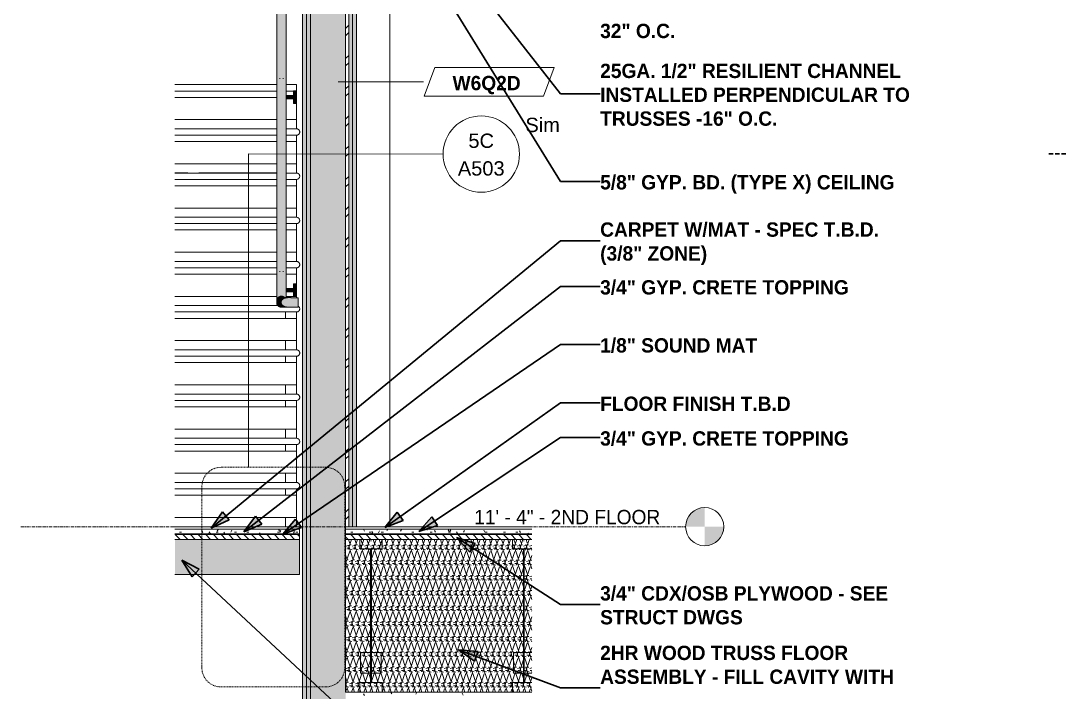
# Model space of a CAD drawing. Header units: inches. Extents: x 2469 to 3241, y -184 to 455.
# Drawn here: x 2636.8 to 2801, y 110 to 215.5 of the extents above; entities that cross this region are included whole.
import ezdxf

# ---------------------------------------------------------------- set-up
doc = ezdxf.new("R2010")
doc.units = ezdxf.units.IN
doc.header["$MEASUREMENT"] = 0
doc.linetypes.add('Dash Dot 3_16_', pattern=[0.3125, 0.1875, -0.0625, 0, -0.0625])
doc.linetypes.add('Grid Line 1_2_', pattern=[0.875, 0.5, -0.125, 0.125, -0.125])
for name, color, linetype, lineweight in [('0-3', 55, 'Continuous', 9), ('0-4', 250, 'Continuous', 5), ('A-ANNO-SYMB', 150, 'Continuous', 9), ('A-ANNO-SYMB-1', 150, 'Dash Dot 3_16_', 9), ('A-CLNG-PATT-1', 45, 'Continuous', 9), ('A-FLOR-1', 31, 'Continuous', 18), ('A-FLOR-2', 8, 'Continuous', 5), ('A-FLOR-3', 7, 'Continuous', 9), ('A-FLOR-HRAL-1', 254, 'Continuous', 9), ('A-FLOR-HRAL-2', 55, 'Continuous', 9), ('A-FLOR-HRAL-3', 41, 'Continuous', 9), ('A-FLOR-HRAL-4', 7, 'Continuous', 9), ('A-FLOR-LEVL', 51, 'Continuous', 9), ('A-FLOR-LEVL-1', 51, 'Grid Line 1_2_', 9), ('A-FLOR-MCUT-1', 7, 'Continuous', 9), ('A-FLOR-PATT-1', 45, 'Continuous', 9), ('A-WALL-1', 7, 'Continuous', 9), ('A-WALL-2', 55, 'Continuous', 9), ('A-WALL-IDEN', 211, 'Continuous', 9), ('A-WALL-PATT-2', 45, 'Continuous', 9), ('G-ANNO-TEXT', 231, 'Continuous', 30), ('G-ANNO-TEXT-1', 231, 'Continuous', 9), ('I-WALL-2', 7, 'Continuous', 9), ('S-BEAM-1', 55, 'Continuous', 9), ('S-BEAM-3', 7, 'Continuous', 9), ('S-STRS-1', 55, 'Continuous', 9)]:
    doc.layers.add(name, color=color, linetype=linetype, lineweight=lineweight)
doc.styles.add('Arial_1', font='arial.ttf', dxfattribs={"height": 2.25})
doc.styles.add('Century Gothic', font='ufonts.com_century-gothic.ttf', dxfattribs={"height": 2.25})
doc.styles.add('Century Gothic_B', font='GOTHICB.TTF', dxfattribs={"height": 2.25})
pattern_1 = [(0, (3358.718, 67.914), (3.84, 0.96), [0.317, -2.563, 0.317, -2.563, -15.36]), (0, (3358.718, 67.914), (3.84, 0.96), [-5.76, 0.317, -5.443, 0.317, -2.563, -6.72]), (0, (3358.718, 67.914), (3.84, 0.96), [-14.4, 0.317, -1.603, 0.317, -4.483]), (120, (3360.158, 68.394), (-2.7513844, 2.8455376), [0.317, -2.563, 0.317, -2.563, -15.36]), (120, (3360.158, 68.394), (-2.7513844, 2.8455376), [-5.76, 0.317, -5.443, 0.317, -2.563, -6.72]), (120, (3360.158, 68.394), (-2.7513844, 2.8455376), [-14.4, 0.317, -1.603, 0.317, -4.483]), (240, (3360.638, 70.314), (-1.0886156, -3.8055376), [0.317, -2.563, 0.317, -2.563, -15.36]), (240, (3360.638, 70.314), (-1.0886156, -3.8055376), [-5.76, 0.317, -5.443, 0.317, -2.563, -6.72]), (240, (3360.638, 70.314), (-1.0886156, -3.8055376), [-14.4, 0.317, -1.603, 0.317, -4.483])]
pattern_2 = [(0, (3358.718, 67.914), (0, 1.2), []), (315, (3358.718, 67.914), (1.1992531, 0), [1.696, -1.696]), (45, (3358.718, 67.914), (1.1992531, 0), [1.696, -1.696])]
pattern_3 = [(161.57, (3358.838, 68.034), (-0.9603837, -0.00039918), [0, -6.83, 0.758, 0]), (18.43, (3358.598, 68.034), (-0.9603837, 0.00039918), [0, -6.83, 0.758, 0]), (108.43, (3358.838, 68.034), (0.47951018, -2.4005264), [2.276, -5.312]), (71.57, (3358.598, 68.034), (0.47951018, 2.4005264), [2.276, -5.312])]
pattern_4 = [(0, (3358.718, 67.914), (7.68, 1.92), [0.317, -5.443, 0.317, -5.443, -30.72]), (0, (3358.718, 67.914), (7.68, 1.92), [-11.52, 0.317, -11.203, 0.317, -5.443, -13.44]), (0, (3358.718, 67.914), (7.68, 1.92), [-28.8, 0.317, -3.523, 0.317, -9.283]), (120, (3361.598, 68.874), (-5.502769, 5.691075), [0.317, -5.443, 0.317, -5.443, -30.72]), (120, (3361.598, 68.874), (-5.502769, 5.691075), [-11.52, 0.317, -11.203, 0.317, -5.443, -13.44]), (120, (3361.598, 68.874), (-5.502769, 5.691075), [-28.8, 0.317, -3.523, 0.317, -9.283]), (240, (3362.558, 72.714), (-2.177231, -7.611075), [0.317, -5.443, 0.317, -5.443, -30.72]), (240, (3362.558, 72.714), (-2.177231, -7.611075), [-11.52, 0.317, -11.203, 0.317, -5.443, -13.44]), (240, (3362.558, 72.714), (-2.177231, -7.611075), [-28.8, 0.317, -3.523, 0.317, -9.283])]

# ---------------------------------------------------------------- blocks, each defined once
blk = doc.blocks.new('Railing - Handrail - Bracket-2694466-WALL SECTION - WEST STAIR - NORTH WALL')
at = {"layer": 'A-FLOR-HRAL-1'}
for points in [[(2632.19, 173.17), (2632.19, 174.17), (2631.81, 174.17), (2631.81, 173.17)], [(2630.69, 173.17), (2631.81, 173.17), (2631.81, 173.42), (2630.69, 173.41), (2630.69, 173.2)], [(2630.72, 172.92), (2631.81, 172.93), (2631.81, 173.17), (2630.69, 173.17), (2630.69, 172.92)], [(2631.94, 172.17), (2632.19, 172.17), (2632.19, 173.17), (2631.81, 173.17), (2631.81, 172.17)]]:
    blk.add_hatch(color=256, dxfattribs=at).paths.add_polyline_path(points, flags=0)
at = {"layer": 'A-FLOR-HRAL-2'}
for p, q in [((2629.69, 176.17), (2629.69, 176.05)), ((2630.19, 176.05), (2630.19, 176.17)), ((2632.19, 174.17), (2631.81, 174.17)), ((2631.81, 173.17), (2631.81, 174.17)), ((2632.19, 174.17), (2632.19, 173.17)), ((2631.81, 173.42), (2630.69, 173.42)), ((2630.69, 172.92), (2631.81, 172.92)), ((2631.81, 172.17), (2631.81, 173.17)), ((2632.19, 173.17), (2632.19, 172.17)), ((2631.81, 172.17), (2632.19, 172.17))]:
    blk.add_line(p, q, dxfattribs=at)
blk = doc.blocks.new('Railing - Handrail - Bracket-2694477-WALL SECTION - WEST STAIR - NORTH WALL')
at = {"layer": 'A-FLOR-HRAL-1'}
for points in [[(2632.19, 233.8), (2632.19, 234.8), (2631.81, 234.8), (2631.81, 233.8)], [(2630.69, 233.8), (2631.81, 233.8), (2631.81, 234.05), (2630.69, 234.04), (2630.69, 233.83)], [(2630.69, 233.55), (2631.81, 233.56), (2631.81, 233.8), (2630.69, 233.8), (2630.69, 233.56)], [(2632.19, 232.8), (2632.19, 233.8), (2631.81, 233.8), (2631.81, 232.8)]]:
    blk.add_hatch(color=256, dxfattribs=at).paths.add_polyline_path(points, flags=0)
at = {"layer": 'A-FLOR-HRAL-2'}
for p, q in [((2629.69, 236.8), (2629.69, 236.68)), ((2630.19, 236.68), (2630.19, 236.8)), ((2632.19, 234.8), (2631.81, 234.8)), ((2631.81, 233.8), (2631.81, 234.8)), ((2632.19, 234.8), (2632.19, 233.8)), ((2631.81, 234.05), (2630.69, 234.05)), ((2630.69, 233.55), (2631.81, 233.55)), ((2631.81, 232.8), (2631.81, 233.8)), ((2632.19, 233.8), (2632.19, 232.8)), ((2631.81, 232.8), (2632.19, 232.8))]:
    blk.add_line(p, q, dxfattribs=at)
blk = doc.blocks.new('Railing - Railing-2663436-WALL SECTION - WEST STAIR - NORTH WALL')
at = {"layer": 'A-FLOR-HRAL-3'}
for points in [[(2629.19, 240.53), (2629.21, 240.69), (2629.29, 240.85), (2629.41, 240.98), (2629.56, 241.08), (2629.74, 241.14), (2629.94, 241.16), (2630.13, 241.14), (2630.31, 241.08), (2630.47, 240.98), (2630.59, 240.85), (2630.66, 240.69), (2630.69, 240.53), (2630.68, 240.8), (2630.66, 240.93), (2630.57, 241.12), (2630.44, 241.27), (2630.31, 241.37), (2630.13, 241.45), (2629.94, 241.47), (2629.74, 241.45), (2629.56, 241.37), (2629.4, 241.25), (2629.29, 241.1), (2629.21, 240.92), (2629.19, 240.62)], [(2631.94, 240.72), (2631.94, 241.47), (2630.4, 241.47), (2629.94, 241.47), (2630.13, 241.45), (2630.31, 241.37), (2630.47, 241.25), (2630.6, 241.06), (2630.66, 240.92), (2630.69, 240.72), (2631.61, 240.72)], [(2632.56, 240.72), (2632.56, 241.47), (2631.94, 241.47), (2631.94, 240.72), (2632.47, 240.72)], [(2629.19, 171.67), (2629.21, 171.84), (2629.29, 171.99), (2629.41, 172.12), (2629.59, 172.23), (2629.74, 172.29), (2629.97, 172.31), (2630.13, 172.29), (2630.31, 172.22), (2630.47, 172.12), (2630.59, 172), (2630.69, 172), (2630.69, 240.53), (2630.66, 240.69), (2630.59, 240.85), (2630.47, 240.98), (2630.31, 241.08), (2630.13, 241.14), (2629.94, 241.16), (2629.74, 241.14), (2629.56, 241.08), (2629.41, 240.98), (2629.29, 240.85), (2629.21, 240.69), (2629.19, 240.53), (2629.19, 171.8)], [(2631.94, 239.97), (2631.94, 240.72), (2630.69, 240.72), (2630.69, 239.97), (2631.59, 239.97)], [(2632.56, 239.97), (2632.56, 240.72), (2631.94, 240.72), (2631.94, 239.97), (2632.47, 239.97)], [(2629.19, 171.25), (2629.21, 171.45), (2629.3, 171.64), (2629.44, 171.8), (2629.56, 171.9), (2629.74, 171.97), (2629.97, 172), (2630.58, 172), (2630.47, 172.12), (2630.31, 172.22), (2630.11, 172.29), (2629.94, 172.31), (2629.72, 172.28), (2629.56, 172.22), (2629.41, 172.12), (2629.29, 171.99), (2629.21, 171.8), (2629.19, 171.63), (2629.19, 171.29)], [(2629.94, 170.5), (2630.43, 170.5), (2631.03, 170.5), (2630.72, 170.53), (2630.43, 170.6), (2630.16, 170.74), (2629.96, 170.96), (2629.88, 171.25), (2629.19, 171.25), (2629.21, 171.05), (2629.3, 170.86), (2629.43, 170.7), (2629.59, 170.59), (2629.77, 170.52), (2629.86, 170.51)], [(2629.23, 171.25), (2629.88, 171.25), (2630.01, 171.62), (2630.34, 171.87), (2630.73, 171.98), (2631.03, 172), (2629.86, 171.99), (2629.74, 171.97), (2629.56, 171.9), (2629.38, 171.75), (2629.29, 171.63), (2629.21, 171.41), (2629.2, 171.25), (2629.21, 171.25)], [(2631.03, 170.5), (2632.56, 170.52), (2632.56, 171.98), (2631.54, 171.99), (2631.13, 172), (2630.69, 171.96), (2630.34, 171.87), (2630.01, 171.62), (2629.88, 171.25), (2629.96, 170.96), (2630.16, 170.74), (2630.45, 170.59), (2630.77, 170.52)]]:
    blk.add_hatch(color=256, dxfattribs=at).paths.add_polyline_path(points, flags=0)
at = {"layer": 'A-FLOR-HRAL-2'}
for p, q in [((2632.56, 241.47), (2631.94, 241.47)), ((2632.56, 241.47), (2632.56, 240.72)), ((2629.19, 240.53), (2629.19, 171.67)), ((2630.69, 172), (2630.69, 240.53)), ((2631.94, 239.97), (2632.56, 239.97)), ((2632.56, 240.72), (2632.56, 239.97))]:
    blk.add_line(p, q, dxfattribs=at)
at = {"layer": 'A-FLOR-HRAL-2', "flags": 128}
for points in [[(2629.19, 240.72), (2629.19, 240.75), (2629.19, 240.78), (2629.19, 240.81), (2629.2, 240.84), (2629.2, 240.87), (2629.21, 240.9), (2629.22, 240.93), (2629.22, 240.96), (2629.23, 240.99), (2629.25, 241.02), (2629.26, 241.04), (2629.27, 241.07), (2629.29, 241.1), (2629.3, 241.12), (2629.32, 241.15), (2629.33, 241.17), (2629.35, 241.2), (2629.37, 241.22), (2629.39, 241.24), (2629.41, 241.26), (2629.44, 241.28), (2629.46, 241.3), (2629.48, 241.32), (2629.51, 241.34), (2629.53, 241.35), (2629.56, 241.37), (2629.58, 241.39), (2629.61, 241.4), (2629.64, 241.41), (2629.66, 241.42), (2629.69, 241.43), (2629.72, 241.44), (2629.75, 241.45), (2629.78, 241.46), (2629.81, 241.46), (2629.84, 241.47), (2629.87, 241.47), (2629.9, 241.47), (2629.93, 241.47)], [(2629.94, 241.47), (2629.95, 241.47), (2629.96, 241.47), (2629.98, 241.47), (2629.99, 241.47), (2630.01, 241.47), (2630.04, 241.47), (2630.06, 241.47), (2630.09, 241.47), (2630.13, 241.47), (2630.16, 241.47), (2630.2, 241.47), (2630.24, 241.47), (2630.29, 241.47), (2630.33, 241.47), (2630.38, 241.47), (2630.43, 241.47), (2630.49, 241.47), (2630.54, 241.47), (2630.6, 241.47), (2630.66, 241.47), (2630.72, 241.47), (2630.79, 241.47), (2630.86, 241.47), (2630.92, 241.47), (2630.99, 241.47), (2631.06, 241.47), (2631.14, 241.47), (2631.21, 241.47), (2631.29, 241.47), (2631.36, 241.47), (2631.44, 241.47), (2631.52, 241.47), (2631.6, 241.47), (2631.68, 241.47), (2631.75, 241.47), (2631.83, 241.47), (2631.91, 241.47), (2631.94, 241.47)], [(2629.19, 240.72), (2629.19, 240.72), (2629.19, 240.72), (2629.19, 240.71), (2629.19, 240.71), (2629.19, 240.7), (2629.19, 240.69), (2629.19, 240.68), (2629.19, 240.66), (2629.19, 240.64), (2629.19, 240.63), (2629.19, 240.6), (2629.19, 240.58), (2629.19, 240.56), (2629.19, 240.53), (2629.19, 240.53)], [(2630.69, 240.53), (2630.69, 240.56), (2630.69, 240.58), (2630.69, 240.6), (2630.69, 240.62), (2630.69, 240.64), (2630.69, 240.66), (2630.69, 240.67), (2630.69, 240.69), (2630.69, 240.7), (2630.69, 240.71), (2630.69, 240.71), (2630.69, 240.72), (2630.69, 240.72), (2630.69, 240.72)], [(2631.94, 239.97), (2631.86, 239.97), (2631.78, 239.97), (2631.7, 239.97), (2631.62, 239.97), (2631.54, 239.97), (2631.46, 239.97), (2631.38, 239.97), (2631.31, 239.97), (2631.23, 239.97), (2631.16, 239.97), (2631.08, 239.97), (2631.01, 239.97), (2630.94, 239.97), (2630.87, 239.97), (2630.81, 239.97), (2630.74, 239.97), (2630.69, 239.97)], [(2629.19, 171.25), (2629.19, 171.26), (2629.19, 171.27), (2629.19, 171.29), (2629.19, 171.3), (2629.19, 171.33), (2629.19, 171.36), (2629.19, 171.39), (2629.19, 171.43), (2629.19, 171.47), (2629.19, 171.51), (2629.19, 171.56), (2629.19, 171.61), (2629.19, 171.67), (2629.19, 171.67)], [(2629.94, 170.5), (2629.91, 170.5), (2629.88, 170.5), (2629.85, 170.5), (2629.82, 170.51), (2629.8, 170.51), (2629.77, 170.52), (2629.74, 170.53), (2629.71, 170.54), (2629.68, 170.55), (2629.65, 170.56), (2629.62, 170.57), (2629.6, 170.58), (2629.57, 170.6), (2629.54, 170.61), (2629.52, 170.63), (2629.49, 170.64), (2629.47, 170.66), (2629.45, 170.68), (2629.43, 170.7), (2629.4, 170.72), (2629.38, 170.74), (2629.36, 170.77), (2629.34, 170.79), (2629.33, 170.81), (2629.31, 170.84), (2629.29, 170.86), (2629.28, 170.89), (2629.26, 170.92), (2629.25, 170.94), (2629.24, 170.97), (2629.23, 171), (2629.22, 171.03), (2629.21, 171.06), (2629.2, 171.09), (2629.2, 171.11), (2629.19, 171.14), (2629.19, 171.17), (2629.19, 171.2), (2629.19, 171.23), (2629.19, 171.25)], [(2631.12, 172), (2631.05, 172), (2630.97, 172), (2630.91, 172), (2630.84, 172), (2630.77, 172), (2630.71, 172), (2630.65, 172), (2630.59, 172), (2630.53, 172), (2630.47, 172), (2630.42, 172), (2630.37, 172), (2630.32, 172), (2630.27, 172), (2630.23, 172), (2630.19, 172), (2630.15, 172), (2630.12, 172), (2630.09, 172), (2630.06, 172), (2630.03, 172), (2630.01, 172), (2629.99, 172), (2629.97, 172), (2629.96, 172), (2629.95, 172), (2629.94, 172), (2629.94, 172), (2629.94, 172)], [(2629.94, 170.5), (2629.94, 170.5), (2629.94, 170.5), (2629.95, 170.5), (2629.96, 170.5), (2629.98, 170.5), (2629.99, 170.5), (2630.01, 170.5), (2630.04, 170.5), (2630.06, 170.5), (2630.09, 170.5), (2630.13, 170.5), (2630.16, 170.5), (2630.2, 170.5), (2630.24, 170.5), (2630.29, 170.5), (2630.33, 170.5), (2630.38, 170.5), (2630.43, 170.5), (2630.49, 170.5), (2630.54, 170.5), (2630.6, 170.5), (2630.66, 170.5), (2630.72, 170.5), (2630.79, 170.5), (2630.86, 170.5), (2630.92, 170.5), (2630.99, 170.5), (2631.06, 170.5), (2631.12, 170.5)]]:
    blk.add_lwpolyline(points, dxfattribs=at)
at = {"layer": 'A-FLOR-HRAL-4'}
for p, q in [((2632.56, 171.98), (2631.94, 171.98)), ((2632.56, 170.52), (2632.56, 171.98)), ((2631.94, 170.52), (2632.56, 170.52))]:
    blk.add_line(p, q, dxfattribs=at)
for points, knots in [([(2631.94, 171.98), (2631.87, 171.98), (2631.77, 171.98), (2631.64, 171.99), (2631.54, 171.99), (2631.44, 171.99), (2631.34, 172), (2631.25, 172), (2631.18, 172), (2631.13, 172), (2631.08, 172), (2631.01, 172), (2630.93, 172), (2630.85, 171.99), (2630.78, 171.98), (2630.73, 171.98), (2630.68, 171.97), (2630.61, 171.95), (2630.53, 171.94), (2630.44, 171.91), (2630.38, 171.89), (2630.34, 171.87), (2630.31, 171.85), (2630.28, 171.84), (2630.23, 171.81), (2630.16, 171.76), (2630.09, 171.71), (2630.04, 171.66), (2630.01, 171.62), (2629.99, 171.58), (2629.95, 171.53), (2629.92, 171.45), (2629.89, 171.36), (2629.88, 171.29), (2629.88, 171.25)], [0, 0, 0, 0, 0.083333, 0.125, 0.166667, 0.208333, 0.25, 0.291667, 0.3125, 0.333333, 0.354167, 0.375, 0.416667, 0.458333, 0.479167, 0.5, 0.520833, 0.541667, 0.583333, 0.625, 0.645833, 0.666667, 0.677083, 0.6875, 0.708333, 0.75, 0.791667, 0.8125, 0.833333, 0.854167, 0.875, 0.916667, 0.958333, 1, 1, 1, 1]), ([(2629.88, 171.25), (2629.88, 171.2), (2629.89, 171.12), (2629.92, 171.04), (2629.94, 170.99), (2629.96, 170.95), (2630, 170.9), (2630.05, 170.84), (2630.09, 170.79), (2630.13, 170.76), (2630.17, 170.73), (2630.22, 170.69), (2630.29, 170.66), (2630.35, 170.63), (2630.39, 170.61), (2630.43, 170.6), (2630.47, 170.58), (2630.51, 170.57), (2630.58, 170.55), (2630.65, 170.54), (2630.71, 170.53), (2630.76, 170.52), (2630.81, 170.51), (2630.88, 170.51), (2630.95, 170.5), (2631.03, 170.5), (2631.1, 170.5), (2631.18, 170.5), (2631.26, 170.5), (2631.33, 170.5), (2631.41, 170.51), (2631.51, 170.51), (2631.69, 170.52), (2631.84, 170.52), (2631.94, 170.52)], [0, 0, 0, 0, 0.0625, 0.09375, 0.109375, 0.125, 0.15625, 0.1875, 0.21875, 0.234375, 0.25, 0.28125, 0.3125, 0.34375, 0.359375, 0.375, 0.390625, 0.40625, 0.4375, 0.46875, 0.5, 0.515625, 0.53125, 0.5625, 0.59375, 0.625, 0.65625, 0.6875, 0.71875, 0.75, 0.78125, 0.8125, 0.875, 1, 1, 1, 1])]:
    blk.add_open_spline(points, degree=3, knots=knots, dxfattribs=at)
for name, p in [('Railing - Handrail - Bracket-2694477-WALL SECTION - WEST STAIR - NORTH WALL', (0, 0)), ('Railing - Handrail - Bracket-2694466-WALL SECTION - WEST STAIR - NORTH WALL', (0, 30.32)), ('Railing - Handrail - Bracket-2694466-WALL SECTION - WEST STAIR - NORTH WALL', (0, 0))]:
    blk.add_blockref(name, p)
blk = doc.blocks.new('CTR - 1st Phase -Stairs _ Elevators_rvt-2-WALL SECTION - WEST STAIR - NORTH WALL')
at = {"layer": 'A-CLNG-PATT-1'}
h = blk.add_hatch(dxfattribs=at)
h.set_pattern_fill('FP_19', color=256, style=0, pattern_type=2)
h.set_pattern_definition(pattern_4)
h.paths.add_polyline_path([(2640, 109.37), (2669.26, 109.37), (2669.26, 110), (2640, 110), (2640, 109.75)], flags=0)
at = {"layer": 'A-FLOR-1'}
blk.add_hatch(color=256, dxfattribs=at).paths.add_polyline_path([(2632.75, 128.5), (2632.75, 134), (2613.2, 134), (2613.2, 128.5)], flags=0)
at = {"layer": 'A-FLOR-2'}
for points in [[(2613.2, 134.75), (2632.75, 134.75), (2632.75, 134.87), (2613.2, 134.87)], [(2663.71, 134.75), (2669.26, 134.75), (2669.26, 134.87), (2640, 134.87), (2640, 134.75), (2655.24, 134.75)]]:
    blk.add_hatch(color=256, dxfattribs=at).paths.add_polyline_path(points, flags=0)
at = {"layer": 'A-FLOR-PATT-1'}
h = blk.add_hatch(dxfattribs=at)
h.set_pattern_fill('FP_21', color=256, style=0, pattern_type=2)
h.set_pattern_definition(pattern_1)
h.paths.add_polyline_path([(2613.2, 134.87), (2632.75, 134.87), (2632.75, 135.62), (2613.2, 135.62)], flags=0)
h = blk.add_hatch(dxfattribs=at)
h.set_pattern_fill('FP_22', color=256, style=0, pattern_type=2)
h.set_pattern_definition(pattern_2)
h.paths.add_polyline_path([(2613.2, 134), (2632.75, 134), (2632.75, 134.75), (2613.2, 134.75)], flags=0)
h = blk.add_hatch(dxfattribs=at)
h.set_pattern_fill('FP_21', color=256, style=0, pattern_type=2)
h.set_pattern_definition(pattern_1)
h.paths.add_polyline_path([(2645.11, 134.87), (2669.26, 134.87), (2669.26, 135.62), (2640, 135.62), (2640, 134.87), (2641.75, 134.87)], flags=0)
h = blk.add_hatch(dxfattribs=at)
h.set_pattern_fill('FP_22', color=256, style=0, pattern_type=2)
h.set_pattern_definition(pattern_2)
h.paths.add_polyline_path([(2645.17, 134), (2669.26, 134), (2669.26, 134.75), (2640, 134.75), (2640, 134), (2641.75, 134)], flags=0)
h = blk.add_hatch(dxfattribs=at)
h.set_pattern_fill('FP_23', color=256, style=0, pattern_type=2)
h.set_pattern_definition(pattern_3)
h.paths.add_polyline_path([(2645.44, 110), (2669.26, 110), (2669.26, 134), (2640, 134), (2640, 110), (2645.28, 110)], flags=0)
at = {"layer": 'A-WALL-PATT-2'}
h = blk.add_hatch(dxfattribs=at)
h.set_pattern_fill('FP_19', color=256, style=0, pattern_type=2)
h.set_pattern_definition(pattern_4)
h.paths.add_polyline_path([(2633.87, 0), (2633.87, 402.33), (2633.25, 402.33), (2633.25, 0)], flags=0)
h = blk.add_hatch(dxfattribs=at)
h.set_pattern_fill('FP_19', color=256, style=0, pattern_type=2)
h.set_pattern_definition(pattern_4)
h.paths.add_polyline_path([(2634.22, 0), (2634.5, 0), (2634.5, 402.33), (2633.87, 402.33), (2633.87, 0)], flags=0)
h = blk.add_hatch(dxfattribs=at)
h.set_pattern_fill('FP_23', color=256, style=0, pattern_type=2)
h.set_pattern_definition(pattern_3)
h.paths.add_polyline_path([(2634.5, -3), (2640, -3), (2640, 402.33), (2634.5, 402.33), (2634.5, -2.81)], flags=0)
h = blk.add_hatch(dxfattribs=at)
h.set_pattern_fill('FP_26', color=256, style=0, pattern_type=2)
h.set_pattern_definition([(45, (3358.718, 67.914), (-2.375879, 2.375879), []), (45, (3358.718, 71.514), (-2.375879, 2.375879), [])])
h.paths.add_polyline_path([(2640, 0.37), (2640.5, 0.37), (2640.5, 107.62), (2640, 107.62), (2640, 8.08)], flags=0)
h.paths.add_polyline_path([(2640.5, 136), (2640.5, 402.33), (2640, 402.33), (2640, 136), (2640.01, 136)], flags=0)
h = blk.add_hatch(dxfattribs=at)
h.set_pattern_fill('FP_19', color=256, style=0, pattern_type=2)
h.set_pattern_definition(pattern_4)
h.paths.add_polyline_path([(2640.5, 0), (2641.12, 0), (2641.12, 107.62), (2640.5, 107.62), (2640.5, 8.08)], flags=0)
h.paths.add_polyline_path([(2641.12, 136), (2641.12, 402.33), (2640.5, 402.33), (2640.5, 136)], flags=0)
h = blk.add_hatch(dxfattribs=at)
h.set_pattern_fill('FP_19', color=256, style=0, pattern_type=2)
h.set_pattern_definition(pattern_4)
h.paths.add_polyline_path([(2641.23, 0), (2641.75, 0), (2641.75, 107.62), (2641.12, 107.62), (2641.12, 0)], flags=0)
h.paths.add_polyline_path([(2641.12, 136), (2641.75, 136), (2641.75, 402.33), (2641.12, 402.33), (2641.12, 140.96)], flags=0)
at = {"layer": 'A-FLOR-3'}
for p, q in [((2632.75, 136), (2613.2, 136)), ((2632.75, 128.5), (2632.75, 136)), ((2669.26, 136), (2641.75, 136)), ((2613.2, 128.5), (2632.75, 128.5)), ((2640, 110), (2669.26, 110))]:
    blk.add_line(p, q, dxfattribs=at)
at = {"layer": 'A-FLOR-MCUT-1'}
for p, q in [((2632.75, 135.62), (2613.2, 135.62)), ((2632.75, 134.87), (2613.2, 134.87)), ((2632.75, 134.75), (2613.2, 134.75)), ((2640.5, 136), (2640, 136)), ((2640, 136), (2640, 135.62)), ((2669.26, 135.62), (2640, 135.62)), ((2640, 135.62), (2640, 134.87)), ((2669.26, 134.87), (2640, 134.87)), ((2640, 134.87), (2640, 134.75)), ((2669.26, 134.75), (2640, 134.75)), ((2640, 134.75), (2640, 134)), ((2641.12, 136), (2640.5, 136)), ((2641.75, 136), (2641.12, 136)), ((2632.75, 134), (2613.2, 134)), ((2669.26, 134), (2640, 134)), ((2640, 134), (2640, 110))]:
    blk.add_line(p, q, dxfattribs=at)
at = {"layer": 'A-WALL-1'}
for p, q in [((2633.87, 402.33), (2633.87, -3)), ((2634.5, 402.33), (2634.5, -3)), ((2640, 402.33), (2640, 136)), ((2640.5, 402.33), (2640.5, 136)), ((2641.12, 402.33), (2641.12, 136)), ((2640, 135.62), (2640, 136)), ((2640, 136), (2640.5, 136)), ((2640, 134.87), (2640, 135.62)), ((2640, 134.75), (2640, 134.87)), ((2640, 134), (2640, 134.75)), ((2640.5, 136), (2641.12, 136)), ((2641.12, 136), (2641.75, 136)), ((2640, 110), (2640, 134))]:
    blk.add_line(p, q, dxfattribs=at)
at = {"layer": 'I-WALL-2'}
for p, q in [((2633.25, 402.33), (2633.25, -3)), ((2641.75, 136), (2641.75, 402.33))]:
    blk.add_line(p, q, dxfattribs=at)
at = {"layer": 'S-STRS-1'}
for p, q in [((2629.19, 205.47), (2613.2, 205.47)), ((2632.31, 205.47), (2630.69, 205.47)), ((2632.31, 205.47), (2632.31, 204.47)), ((2613.2, 204.47), (2629.19, 204.47)), ((2629.19, 204.47), (2613.2, 204.47)), ((2630.69, 204.47), (2631.81, 204.47)), ((2631.81, 204.47), (2630.69, 204.47)), ((2632.19, 204.47), (2632.31, 204.47)), ((2632.31, 204.47), (2632.19, 204.47)), ((2632.31, 203.47), (2632.31, 204.47)), ((2629.19, 203.47), (2613.2, 203.47)), ((2632.31, 203.47), (2632.19, 203.47)), ((2632.31, 203.47), (2632.31, 199.97)), ((2629.19, 199.97), (2613.2, 199.97)), ((2632.31, 199.97), (2630.69, 199.97)), ((2632.31, 199.97), (2632.31, 198.53)), ((2629.19, 198.53), (2613.2, 198.53)), ((2613.2, 197.53), (2629.19, 197.53)), ((2632.31, 198.53), (2630.69, 198.53)), ((2630.69, 197.53), (2632.31, 197.53)), ((2632.31, 197.53), (2632.31, 196.53)), ((2629.19, 196.53), (2613.2, 196.53)), ((2632.31, 196.53), (2630.69, 196.53)), ((2632.31, 196.53), (2632.31, 193.03)), ((2629.19, 193.03), (2613.2, 193.03)), ((2632.31, 193.03), (2630.69, 193.03)), ((2632.31, 193.03), (2632.31, 191.58)), ((2613.2, 191.6), (2615.23, 191.6)), ((2629.19, 191.58), (2613.2, 191.58)), ((2613.2, 190.58), (2629.19, 190.58)), ((2616.98, 191.6), (2629.19, 191.6)), ((2632.31, 191.58), (2630.69, 191.58)), ((2630.69, 190.58), (2632.31, 190.58)), ((2632.31, 190.58), (2632.31, 189.58)), ((2629.19, 189.58), (2613.2, 189.58)), ((2632.31, 189.58), (2630.69, 189.58)), ((2632.31, 189.58), (2632.31, 186.08)), ((2629.19, 186.08), (2613.2, 186.08)), ((2632.31, 186.08), (2630.69, 186.08)), ((2632.31, 186.08), (2632.31, 184.63)), ((2629.19, 184.63), (2613.2, 184.63)), ((2632.31, 184.63), (2630.69, 184.63)), ((2613.2, 183.63), (2629.19, 183.63)), ((2629.19, 182.63), (2613.2, 182.63)), ((2630.69, 183.63), (2632.31, 183.63)), ((2632.31, 182.63), (2630.69, 182.63)), ((2632.31, 183.63), (2632.31, 182.63)), ((2632.31, 182.63), (2632.31, 179.13)), ((2629.19, 179.13), (2613.2, 179.13)), ((2632.31, 179.13), (2630.69, 179.13)), ((2632.31, 179.13), (2632.31, 177.68)), ((2629.19, 177.68), (2613.2, 177.68)), ((2632.31, 177.68), (2630.69, 177.68)), ((2613.2, 176.68), (2629.19, 176.68)), ((2629.19, 175.68), (2613.2, 175.68)), ((2630.69, 176.68), (2632.31, 176.68)), ((2632.31, 175.68), (2630.69, 175.68)), ((2632.31, 176.68), (2632.31, 175.68)), ((2632.31, 175.68), (2632.31, 172.18)), ((2629.19, 172.18), (2613.2, 172.18)), ((2629.39, 170.74), (2613.2, 170.74)), ((2631.81, 172.18), (2630.69, 172.18)), ((2632.31, 172.18), (2632.19, 172.18)), ((2632.31, 172.18), (2632.31, 171.98)), ((2613.2, 169.74), (2632.31, 169.74)), ((2630.56, 168.74), (2630.56, 169.74)), ((2632.31, 169.74), (2632.31, 168.74)), ((2632.31, 168.74), (2613.2, 168.74)), ((2632.31, 168.74), (2632.31, 165.24)), ((2632.31, 165.24), (2613.2, 165.24)), ((2630.56, 163.79), (2630.56, 165.24)), ((2632.31, 165.24), (2632.31, 163.79)), ((2632.31, 163.79), (2613.2, 163.79)), ((2613.2, 162.79), (2632.31, 162.79)), ((2630.56, 161.79), (2630.56, 162.79)), ((2632.31, 162.79), (2632.31, 161.79)), ((2632.31, 161.79), (2613.2, 161.79)), ((2632.31, 161.79), (2632.31, 158.29)), ((2632.31, 158.29), (2613.2, 158.29)), ((2630.56, 156.84), (2630.56, 158.29)), ((2632.31, 158.29), (2632.31, 156.84)), ((2632.31, 156.84), (2613.2, 156.84)), ((2613.2, 155.84), (2632.31, 155.84)), ((2632.31, 154.84), (2613.2, 154.84)), ((2630.56, 154.84), (2630.56, 155.84)), ((2632.31, 155.84), (2632.31, 154.84)), ((2632.31, 154.84), (2632.31, 151.34)), ((2632.31, 151.34), (2613.2, 151.34)), ((2630.56, 149.89), (2630.56, 151.34)), ((2632.31, 151.34), (2632.31, 149.89)), ((2632.31, 149.89), (2613.2, 149.89)), ((2613.2, 148.89), (2632.31, 148.89)), ((2632.31, 147.89), (2613.2, 147.89)), ((2630.56, 147.89), (2630.56, 148.89)), ((2632.31, 148.89), (2632.31, 147.89)), ((2632.31, 147.89), (2632.31, 144.39)), ((2632.31, 144.39), (2613.2, 144.39)), ((2632.31, 142.95), (2613.2, 142.95)), ((2630.56, 142.95), (2630.56, 144.39)), ((2632.31, 144.39), (2632.31, 142.95)), ((2613.2, 141.95), (2632.31, 141.95)), ((2630.56, 140.96), (2630.56, 141.95)), ((2632.31, 141.95), (2632.31, 140.96)), ((2632.31, 140.95), (2613.2, 140.95)), ((2632.31, 140.95), (2632.31, 137.45)), ((2632.31, 137.45), (2613.2, 137.45)), ((2630.56, 136), (2630.56, 137.45)), ((2632.31, 137.45), (2632.31, 136))]:
    blk.add_line(p, q, dxfattribs=at)
for points, knots in [([(2632.31, 197.53), (2632.35, 197.53), (2632.42, 197.53), (2632.5, 197.56), (2632.55, 197.59), (2632.59, 197.61), (2632.62, 197.64), (2632.66, 197.66), (2632.69, 197.7), (2632.72, 197.73), (2632.75, 197.78), (2632.77, 197.83), (2632.8, 197.92), (2632.82, 198.03), (2632.8, 198.14), (2632.77, 198.22), (2632.75, 198.28), (2632.72, 198.32), (2632.69, 198.36), (2632.66, 198.39), (2632.62, 198.42), (2632.59, 198.44), (2632.55, 198.47), (2632.5, 198.49), (2632.42, 198.52), (2632.35, 198.53), (2632.31, 198.53)], [-1, -1, -1, -1, -0.916667, -0.875, -0.833333, -0.8125, -0.791667, -0.75, -0.729167, -0.708333, -0.666667, -0.625, -0.583333, -0.5, -0.416667, -0.375, -0.333333, -0.291667, -0.270833, -0.25, -0.208333, -0.1875, -0.166667, -0.125, -0.083333, 0, 0, 0, 0]), ([(2632.31, 190.58), (2632.35, 190.58), (2632.42, 190.59), (2632.5, 190.62), (2632.55, 190.64), (2632.59, 190.66), (2632.62, 190.69), (2632.66, 190.72), (2632.69, 190.75), (2632.72, 190.78), (2632.75, 190.83), (2632.77, 190.89), (2632.8, 190.97), (2632.82, 191.08), (2632.8, 191.19), (2632.77, 191.27), (2632.75, 191.33), (2632.72, 191.38), (2632.69, 191.41), (2632.66, 191.44), (2632.62, 191.47), (2632.59, 191.49), (2632.55, 191.52), (2632.5, 191.54), (2632.42, 191.57), (2632.35, 191.58), (2632.31, 191.58)], [-1, -1, -1, -1, -0.916667, -0.875, -0.833333, -0.8125, -0.791667, -0.75, -0.729167, -0.708333, -0.666667, -0.625, -0.583333, -0.5, -0.416667, -0.375, -0.333333, -0.291667, -0.270833, -0.25, -0.208333, -0.1875, -0.166667, -0.125, -0.083333, 0, 0, 0, 0]), ([(2632.31, 183.63), (2632.35, 183.63), (2632.42, 183.64), (2632.5, 183.67), (2632.55, 183.69), (2632.59, 183.72), (2632.62, 183.74), (2632.66, 183.77), (2632.69, 183.8), (2632.72, 183.84), (2632.75, 183.88), (2632.77, 183.94), (2632.8, 184.02), (2632.82, 184.13), (2632.8, 184.24), (2632.77, 184.32), (2632.75, 184.38), (2632.72, 184.43), (2632.69, 184.46), (2632.66, 184.49), (2632.62, 184.52), (2632.59, 184.55), (2632.55, 184.57), (2632.5, 184.59), (2632.42, 184.62), (2632.35, 184.63), (2632.31, 184.63)], [-1, -1, -1, -1, -0.916667, -0.875, -0.833333, -0.8125, -0.791667, -0.75, -0.729167, -0.708333, -0.666667, -0.625, -0.583333, -0.5, -0.416667, -0.375, -0.333333, -0.291667, -0.270833, -0.25, -0.208333, -0.1875, -0.166667, -0.125, -0.083333, 0, 0, 0, 0]), ([(2632.31, 176.68), (2632.35, 176.68), (2632.42, 176.69), (2632.5, 176.72), (2632.55, 176.75), (2632.59, 176.77), (2632.62, 176.79), (2632.66, 176.82), (2632.69, 176.85), (2632.72, 176.89), (2632.75, 176.93), (2632.77, 176.99), (2632.8, 177.08), (2632.82, 177.18), (2632.8, 177.29), (2632.77, 177.38), (2632.75, 177.43), (2632.72, 177.48), (2632.69, 177.51), (2632.66, 177.55), (2632.62, 177.57), (2632.59, 177.6), (2632.55, 177.62), (2632.5, 177.65), (2632.42, 177.68), (2632.35, 177.68), (2632.31, 177.68)], [-1, -1, -1, -1, -0.916667, -0.875, -0.833333, -0.8125, -0.791667, -0.75, -0.729167, -0.708333, -0.666667, -0.625, -0.583333, -0.5, -0.416667, -0.375, -0.333333, -0.291667, -0.270833, -0.25, -0.208333, -0.1875, -0.166667, -0.125, -0.083333, 0, 0, 0, 0]), ([(2632.31, 169.74), (2632.35, 169.74), (2632.42, 169.75), (2632.5, 169.77), (2632.55, 169.8), (2632.59, 169.82), (2632.62, 169.85), (2632.66, 169.88), (2632.69, 169.91), (2632.72, 169.94), (2632.75, 169.99), (2632.77, 170.04), (2632.8, 170.13), (2632.82, 170.24), (2632.8, 170.35), (2632.77, 170.43), (2632.75, 170.49), (2632.72, 170.53), (2632.69, 170.57), (2632.66, 170.6), (2632.62, 170.63), (2632.59, 170.65), (2632.57, 170.66), (2632.56, 170.67)], [-1, -1, -1, -1, -0.9166667, -0.875, -0.8333333, -0.8125, -0.7916667, -0.75, -0.7291667, -0.7083333, -0.6666667, -0.625, -0.5833333, -0.5, -0.4166667, -0.375, -0.3333333, -0.2916667, -0.2708333, -0.25, -0.2083333, -0.1875, -0.1666667, -0.1666667, -0.1666667, -0.1666667]), ([(2632.31, 162.79), (2632.35, 162.79), (2632.42, 162.8), (2632.5, 162.83), (2632.55, 162.85), (2632.59, 162.87), (2632.62, 162.9), (2632.66, 162.93), (2632.69, 162.96), (2632.72, 162.99), (2632.75, 163.04), (2632.77, 163.1), (2632.8, 163.18), (2632.82, 163.29), (2632.8, 163.4), (2632.77, 163.48), (2632.75, 163.54), (2632.72, 163.59), (2632.69, 163.62), (2632.66, 163.65), (2632.62, 163.68), (2632.59, 163.71), (2632.55, 163.73), (2632.5, 163.75), (2632.42, 163.78), (2632.35, 163.79), (2632.31, 163.79)], [-1, -1, -1, -1, -0.916667, -0.875, -0.833333, -0.8125, -0.791667, -0.75, -0.729167, -0.708333, -0.666667, -0.625, -0.583333, -0.5, -0.416667, -0.375, -0.333333, -0.291667, -0.270833, -0.25, -0.208333, -0.1875, -0.166667, -0.125, -0.083333, 0, 0, 0, 0]), ([(2632.31, 155.84), (2632.35, 155.84), (2632.42, 155.85), (2632.5, 155.88), (2632.55, 155.9), (2632.59, 155.93), (2632.62, 155.95), (2632.66, 155.98), (2632.69, 156.01), (2632.72, 156.05), (2632.75, 156.09), (2632.77, 156.15), (2632.8, 156.23), (2632.82, 156.34), (2632.8, 156.45), (2632.77, 156.53), (2632.75, 156.59), (2632.72, 156.64), (2632.69, 156.67), (2632.66, 156.7), (2632.62, 156.73), (2632.59, 156.76), (2632.55, 156.78), (2632.5, 156.81), (2632.42, 156.83), (2632.35, 156.84), (2632.31, 156.84)], [-1, -1, -1, -1, -0.916667, -0.875, -0.833333, -0.8125, -0.791667, -0.75, -0.729167, -0.708333, -0.666667, -0.625, -0.583333, -0.5, -0.416667, -0.375, -0.333333, -0.291667, -0.270833, -0.25, -0.208333, -0.1875, -0.166667, -0.125, -0.083333, 0, 0, 0, 0]), ([(2632.31, 148.89), (2632.35, 148.89), (2632.42, 148.9), (2632.5, 148.93), (2632.55, 148.96), (2632.59, 148.98), (2632.62, 149), (2632.66, 149.03), (2632.69, 149.06), (2632.72, 149.1), (2632.75, 149.14), (2632.77, 149.2), (2632.8, 149.29), (2632.82, 149.39), (2632.8, 149.5), (2632.77, 149.59), (2632.75, 149.65), (2632.72, 149.69), (2632.69, 149.72), (2632.66, 149.76), (2632.62, 149.79), (2632.59, 149.81), (2632.55, 149.83), (2632.5, 149.86), (2632.42, 149.89), (2632.35, 149.89), (2632.31, 149.89)], [-1, -1, -1, -1, -0.916667, -0.875, -0.833333, -0.8125, -0.791667, -0.75, -0.729167, -0.708333, -0.666667, -0.625, -0.583333, -0.5, -0.416667, -0.375, -0.333333, -0.291667, -0.270833, -0.25, -0.208333, -0.1875, -0.166667, -0.125, -0.083333, 0, 0, 0, 0]), ([(2632.31, 141.95), (2632.35, 141.95), (2632.42, 141.96), (2632.5, 141.98), (2632.55, 142.01), (2632.59, 142.03), (2632.62, 142.06), (2632.66, 142.09), (2632.69, 142.12), (2632.72, 142.15), (2632.75, 142.2), (2632.77, 142.26), (2632.8, 142.34), (2632.82, 142.45), (2632.8, 142.56), (2632.77, 142.64), (2632.75, 142.7), (2632.72, 142.74), (2632.69, 142.78), (2632.66, 142.81), (2632.62, 142.84), (2632.59, 142.86), (2632.55, 142.89), (2632.5, 142.91), (2632.42, 142.94), (2632.35, 142.95), (2632.31, 142.95)], [-1, -1, -1, -1, -0.916667, -0.875, -0.833333, -0.8125, -0.791667, -0.75, -0.729167, -0.708333, -0.666667, -0.625, -0.583333, -0.5, -0.416667, -0.375, -0.333333, -0.291667, -0.270833, -0.25, -0.208333, -0.1875, -0.166667, -0.125, -0.083333, 0, 0, 0, 0])]:
    blk.add_open_spline(points, degree=3, knots=knots, dxfattribs=at)
at = {"layer": '0-3'}
blk.add_blockref('Railing - Railing-2663436-WALL SECTION - WEST STAIR - NORTH WALL', (0, 0), dxfattribs=at)
blk = doc.blocks.new('TRUSS - 24_-2436608-WALL SECTION - WEST STAIR - NORTH WALL')
at = {"layer": 'S-BEAM-1'}
for p, q in [((2667.94, 133.75), (2668.06, 133.75)), ((2667.94, 111.5), (2667.94, 132.5)), ((2668.06, 132.5), (2668.06, 111.5))]:
    blk.add_line(p, q, dxfattribs=at)
at = {"layer": 'S-BEAM-3'}
for p, q in [((2669.26, 134), (2666.25, 134)), ((2666.25, 134), (2666.25, 132.5)), ((2666.25, 132.5), (2669.26, 132.5)), ((2669.26, 116.23), (2666.37, 116.23)), ((2666.37, 116.23), (2666.37, 112.98)), ((2666.37, 112.98), (2669.26, 112.98)), ((2669.26, 111.5), (2666.25, 111.5)), ((2666.25, 111.5), (2666.25, 110)), ((2666.25, 110), (2669.26, 110))]:
    blk.add_line(p, q, dxfattribs=at)
blk = doc.blocks.new('TRUSS - 24_-V15-WALL SECTION - WEST STAIR - NORTH WALL')
at = {"layer": 'S-BEAM-1'}
for p, q in [((2643.94, 133.75), (2644.06, 133.75)), ((2643.94, 111.5), (2643.94, 132.5)), ((2644.06, 132.5), (2644.06, 111.5))]:
    blk.add_line(p, q, dxfattribs=at)
at = {"layer": 'S-BEAM-3'}
for p, q in [((2645.75, 134), (2642.25, 134)), ((2642.25, 134), (2642.25, 132.5)), ((2645.75, 132.5), (2645.75, 134)), ((2642.25, 132.5), (2645.75, 132.5)), ((2645.62, 116.23), (2642.37, 116.23)), ((2642.37, 116.23), (2642.37, 112.98)), ((2645.62, 112.98), (2645.62, 116.23)), ((2642.37, 112.98), (2645.62, 112.98)), ((2645.75, 111.5), (2642.25, 111.5)), ((2642.25, 111.5), (2642.25, 110)), ((2642.25, 110), (2645.75, 110)), ((2645.75, 110), (2645.75, 111.5))]:
    blk.add_line(p, q, dxfattribs=at)
blk = doc.blocks.new('CTR - 1st Phase - Structure_rvt-2-WALL SECTION - WEST STAIR - NORTH WALL')
at = {"layer": '0-3'}
for name in ['TRUSS - 24_-V15-WALL SECTION - WEST STAIR - NORTH WALL', 'TRUSS - 24_-2436608-WALL SECTION - WEST STAIR - NORTH WALL']:
    blk.add_blockref(name, (0, 0), dxfattribs=at)
blk = doc.blocks.new('Level - Level Head - Circle-50818-WALL SECTION - WEST STAIR - NORTH WALL')
at = {"layer": 'A-FLOR-LEVL'}
h = blk.add_hatch(color=256, dxfattribs=at)
edge = h.paths.add_edge_path(flags=0)
edge.add_line((2696.42, 0), (2693.42, 0))
edge.add_arc((2696.42, 0), 3, 90, 180, ccw=False)
edge.add_line((2696.42, 3), (2696.42, 0))
h = blk.add_hatch(color=256, dxfattribs=at)
edge = h.paths.add_edge_path(flags=0)
edge.add_line((2696.42, -3), (2696.42, 0))
edge.add_line((2696.42, 0), (2699.42, 0))
edge.add_arc((2696.42, 0), 3, 270, 360, ccw=False)
blk.add_circle((2696.42, 0), 3, dxfattribs=at)
blk = doc.blocks.new('Section - Callout Head-565430-WALL SECTION - WEST STAIR - NORTH WALL')
at = {"layer": 'A-ANNO-SYMB'}
for start, end in [(0, 180), (180, 360)]:
    blk.add_arc((2659.98, 312.78), 6, start, end, dxfattribs=at)
at = {"layer": 'A-ANNO-SYMB', "insert": (2748.96, 314.18), "char_height": 2.25, "width": 3.8632, "attachment_point": 1, "style": 'Century Gothic'}
blk.add_mtext('---', dxfattribs=at)
blk = doc.blocks.new('Wall Tag - Arch Wall-3269662-WALL SECTION - WEST STAIR - NORTH WALL')
at = {"layer": 'A-WALL-IDEN'}
for p, q in [((2654.02, 208.16), (2652.38, 203.66)), ((2672.75, 208.16), (2654.02, 208.16)), ((2671.11, 203.66), (2672.75, 208.16)), ((2652.38, 203.66), (2671.11, 203.66))]:
    blk.add_line(p, q, dxfattribs=at)

msp = doc.modelspace()

# ---------------------------------------------------------------- hatches: boundary and pattern name
at = {"layer": 'G-ANNO-TEXT'}
for points in [[(2666.708452, 135.789991), (2669.535798, 137.075403), (2668.514299, 138.316864)], [(2693.971958, 135.86731), (2696.884247, 136.946543), (2695.954457, 138.258098)], [(2671.824797, 135.185577), (2674.688642, 136.387476), (2673.70401, 137.658375)], [(2677.951704, 134.821171), (2680.882457, 135.849206), (2679.975793, 137.176852)], [(2699.313943, 135.217513), (2702.258276, 136.205985), (2701.369574, 137.545721)], [(2705.234328, 134.321282), (2707.319396, 132.019399), (2708.190991, 133.370327)], [(2662.089687, 130.761578), (2663.73715, 128.128701), (2664.83287, 129.305171)], [(2705.556041, 116.664265), (2708.08406, 114.860023), (2708.647491, 116.365755)]]:
    msp.add_hatch(color=256, dxfattribs=at).paths.add_polyline_path(points, flags=0)

# ---------------------------------------------------------------- linework, layer by layer
at = {"layer": 'A-ANNO-SYMB'}
for p, q in [((2672.554098, 194.615936), (2703.147169, 194.564914)), ((2672.554098, 145.33002), (2672.554098, 194.615936))]:
    msp.add_line(p, q, dxfattribs=at)
at = {"layer": 'A-ANNO-SYMB-1'}
for p, q in [((2684.691641, 145.33002), (2668.262783, 145.33002)), ((2665.262783, 142.33002), (2665.262783, 113.809082)), ((2687.691641, 113.809082), (2687.691641, 142.33002)), ((2668.262783, 110.809082), (2684.691641, 110.809082))]:
    msp.add_line(p, q, dxfattribs=at)
for centre, start, end in [((2668.262783, 142.33002), 90, 180), ((2684.691641, 142.33002), 0, 90), ((2668.262783, 113.809082), 180, 270), ((2684.691641, 113.809082), 270, 0)]:
    msp.add_arc(centre, 3, start, end, dxfattribs=at)
at = {"layer": 'A-FLOR-LEVL-1'}
msp.add_line((2636.833133, 136), (2741.238107, 136), dxfattribs=at)
at = {"layer": 'A-WALL-2'}
msp.add_line((2694.801786, 240.875), (2694.801786, 136), dxfattribs=at)
at = {"layer": 'A-WALL-IDEN'}
for p, q in [((2686.686213, 205.909183), (2693.664535, 205.909183)), ((2693.664535, 205.909183), (2700.084592, 205.909183))]:
    msp.add_line(p, q, dxfattribs=at)
at = {"layer": 'G-ANNO-TEXT'}
for p, q in [((2692.143233, 241.71604), (2721.588312, 204.009516)), ((2690.202536, 241.12018), (2721.588312, 190.250723)), ((2721.588312, 204.009516), (2727.814373, 204.009516)), ((2721.588312, 190.250723), (2727.814373, 190.250723)), ((2666.708452, 135.789991), (2721.588312, 180.946248)), ((2721.588312, 180.946248), (2727.814373, 180.946248)), ((2671.824797, 135.185577), (2721.588312, 173.739982)), ((2721.588312, 173.739982), (2727.814373, 173.739982)), ((2677.951704, 134.821171), (2721.588312, 164.6211)), ((2721.588312, 164.6211), (2727.814373, 164.6211)), ((2693.971958, 135.86731), (2721.588312, 155.445146)), ((2721.588312, 155.445146), (2727.814373, 155.445146)), ((2699.313943, 135.217513), (2721.588312, 149.993015)), ((2721.588312, 149.993015), (2727.814373, 149.993015)), ((2668.514299, 138.316864), (2666.708452, 135.789991)), ((2669.535798, 137.075403), (2668.514299, 138.316864)), ((2695.954457, 138.258098), (2693.971958, 135.86731)), ((2696.884247, 136.946543), (2695.954457, 138.258098)), ((2666.708452, 135.789991), (2669.535798, 137.075403)), ((2673.70401, 137.658375), (2671.824797, 135.185577)), ((2671.824797, 135.185577), (2674.688642, 136.387476)), ((2674.688642, 136.387476), (2673.70401, 137.658375)), ((2679.975793, 137.176852), (2677.951704, 134.821171)), ((2680.882457, 135.849206), (2679.975793, 137.176852)), ((2693.971958, 135.86731), (2696.884247, 136.946543)), ((2701.369574, 137.545721), (2699.313943, 135.217513)), ((2702.258276, 136.205985), (2701.369574, 137.545721)), ((2677.951704, 134.821171), (2680.882457, 135.849206)), ((2699.313943, 135.217513), (2702.258276, 136.205985)), ((2705.234328, 134.321282), (2707.319396, 132.019399)), ((2708.190991, 133.370327), (2705.234328, 134.321282)), ((2705.234328, 134.321282), (2721.588312, 123.769972)), ((2707.319396, 132.019399), (2708.190991, 133.370327)), ((2662.089687, 130.761578), (2663.73715, 128.128701)), ((2664.83287, 129.305171), (2662.089687, 130.761578)), ((2662.089687, 130.761578), (2721.588312, 75.346773)), ((2663.73715, 128.128701), (2664.83287, 129.305171)), ((2721.588312, 123.769972), (2727.814373, 123.769972)), ((2705.556041, 116.664265), (2708.08406, 114.860023)), ((2708.647491, 116.365755), (2705.556041, 116.664265)), ((2705.556041, 116.664265), (2721.588312, 110.665139)), ((2708.08406, 114.860023), (2708.647491, 116.365755)), ((2721.588312, 110.665139), (2727.814373, 110.665139))]:
    msp.add_line(p, q, dxfattribs=at)

# ---------------------------------------------------------------- block references
at = {"layer": '0-4'}
for name in ['CTR - 1st Phase -Stairs _ Elevators_rvt-2-WALL SECTION - WEST STAIR - NORTH WALL', 'CTR - 1st Phase - Structure_rvt-2-WALL SECTION - WEST STAIR - NORTH WALL']:
    msp.add_blockref(name, (47.81555, 0), dxfattribs=at)
at = {"layer": 'A-ANNO-SYMB'}
msp.add_blockref('Section - Callout Head-565430-WALL SECTION - WEST STAIR - NORTH WALL', (49.162279, -118.22182), dxfattribs=at)
at = {"layer": 'A-FLOR-LEVL'}
msp.add_blockref('Level - Level Head - Circle-50818-WALL SECTION - WEST STAIR - NORTH WALL', (47.81555, 136), dxfattribs=at)
at = {"layer": 'A-WALL-IDEN'}
msp.add_blockref('Wall Tag - Arch Wall-3269662-WALL SECTION - WEST STAIR - NORTH WALL', (47.81555, 0), dxfattribs=at)

# ---------------------------------------------------------------- texts
at = {"layer": 'A-ANNO-SYMB', "char_height": 2.25, "attachment_point": 1, "style": 'Arial_1'}
for s, insert, width in [('Sim', (2716.075167, 200.267177), 6.666), ('5C', (2707.117199, 197.779718), 4.92375), ('A503', (2705.463656, 193.433665), 8.9385)]:
    msp.add_mtext(s, dxfattribs=dict(at, insert=insert, width=width))
at = {"layer": 'A-FLOR-LEVL', "insert": (2708.022605, 138.637696), "char_height": 2.25, "width": 36.8145, "attachment_point": 1, "style": 'Century Gothic'}
msp.add_mtext('11\' - 4" - 2ND FLOOR', dxfattribs=at)
at = {"layer": 'A-WALL-IDEN', "insert": (2704.62655, 206.844833), "char_height": 2.25, "width": 13.86225, "attachment_point": 1, "style": 'Century Gothic_B'}
msp.add_mtext('W6Q2D', dxfattribs=at)
at = {"layer": 'G-ANNO-TEXT-1', "char_height": 2.25, "attachment_point": 1, "style": 'Century Gothic_B'}
for s, insert, width in [('32" O.C.', (2727.814373, 215.038182), 15.22575), ('25GA. 1/2" RESILIENT CHANNEL', (2727.814373, 208.761288), 56.964), ('INSTALLED PERPENDICULAR TO', (2727.814373, 205.011288), 55.2975), ('TRUSSES -16" O.C.', (2727.814373, 201.261288), 32.421), ('5/8" GYP. BD. (TYPE X) CEILING', (2727.814373, 191.251314), 56.58525), ('CARPET W/MAT - SPEC T.B.D.', (2727.814373, 183.822429), 52.116), ('(3/8" ZONE)', (2727.814373, 180.072429), 21.58875), ('3/4" GYP. CRETE TOPPING', (2727.814373, 174.740572), 47.04075), ('1/8" SOUND MAT', (2727.814373, 165.62169), 30.98175), ('FLOOR FINISH T.B.D', (2727.814373, 156.445737), 34.61775), ('3/4" GYP. CRETE TOPPING', (2727.814373, 150.993606), 47.04075), ('3/4" CDX/OSB PLYWOOD - SEE', (2727.814373, 126.646153), 56.2065), ('STRUCT DWGS', (2727.814373, 122.896153), 25.6035), ('2HR WOOD TRUSS FLOOR', (2727.814373, 117.292501), 45.753), ('ASSEMBLY - FILL CAVITY WITH', (2727.814373, 113.542501), 53.40375)]:
    msp.add_mtext(s, dxfattribs=dict(at, insert=insert, width=width))

doc.saveas('drawing.dxf')
